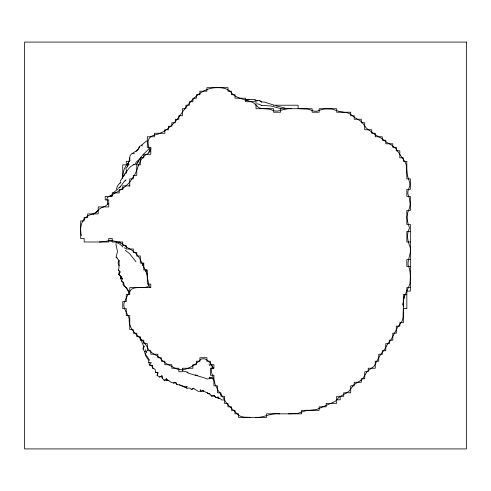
<?xml version="1.0" encoding="UTF-8"?>
<svg xmlns="http://www.w3.org/2000/svg" width="491" height="491" viewBox="0 0 491 491"><rect width="100%" height="100%" fill="white"/><g stroke="black" fill="none" stroke-linecap="round" stroke-linejoin="round"><path stroke-width="0.74" d="M403.32 309.551L403.062 317.554L402.417 320.322L400.938 323.004L397.563 327.319L391.112 339.619L387.632 344.025L384.913 348.874L379.672 356.006L373.989 366.36L367.274 371.319L363.064 378.125L361.266 380.114L353.913 384.662L348.8 391.456L338.772 397.44L335.255 401.429L316.67 409.519L305.801 410.74L297.46 413.434L288.512 413.845M403.32 306.832C402 298.332 407.211 291.353 409.899 283.786C410.611 277.525 410.807 270.879 408.064 265.042C407.512 258.904 411.832 253.147 410.046 246.777C407.401 240.67 406.407 234.244 409.476 228.045L407.763 222.362L406.959 217.384L407.751 212.56L409.752 207.196L410.151 204.084L409.457 198.683L407.825 193.742L408.003 190.95L409.782 185.929L409.782 182.793L407.217 174.937L406.131 164.35L404.701 161.318L395.82 148.595L391.339 144.863L386.466 142.206L382.311 138.885L375.664 134.982L368.532 129.839L366.421 128.176L361.56 121.688L354.6 117.435L350.328 114.115L347.696 112.905L339.189 111.42L331.848 109.027L325.337 108.867L322.378 109.34L316.836 111.212L313.915 111.089L307.851 109.063L299.706 108.72M143.268 265.932L143.304 263.71L142.678 265.349M143.028 348.984L144.047 346.1L143.028 348.984L144.501 351.458L145.643 355.791L148.435 360.007L149.417 364.954L151.737 365.807L152.664 368.115L155.181 369.361L155.487 372.233L157.801 372.89L157.083 375.357L159.514 377.027L161.834 376.401L161.956 375.781L159.514 377.027M81.445 235.754C79.407 228.536 81.083 219.894 87.975 215.856C91.136 213.892 95.383 214.039 97.807 210.897C99.851 207.049 104.816 207.515 107.443 204.391L107.584 201.666L106.878 199.045L107.474 197.394C116.692 192.061 127.218 187.409 132.699 177.803C138.757 170.328 138.008 157.783 148.208 153.517L150.995 148.699M116.201 241.652L116.011 244.53L117.545 251.822M122.732 189.581L122.897 187.74M117.281 252.264L116.128 257.088L119.19 260.782L118.969 267.767L118.276 270.062L120.166 271.971L118.693 274.481L122.615 278.391L121.572 281.018L123.75 283.172L124.333 286.161L125.794 287.364L129.385 293.059M120.982 276.384L120.761 278.569L121.572 281.018L122.725 281.687M403.357 301.265L404.535 294.741M126.31 173.274L126.58 171.236L125.899 168.45L128.851 164.497L128.439 162.11L130.06 160.158M121.056 276.47L120.761 278.569L122.615 278.391M402.884 304.659L403.086 303.266M127.273 166.885L128.439 162.11M99.317 241.977L104.81 241.609L110.763 240.142L119.307 242.462L121.995 243.659L126.494 247.09L131.33 249.827L136.019 253.516L139.567 258.156L146.514 272.646L148.994 285.492L147.797 286.762C142.58 288.481 136.756 286.468 131.735 288.99C128.182 292.931 126.365 298.092 124.106 302.824C122.609 308.735 127.93 313.393 129.182 318.886C128.298 332.241 142.476 337.127 147.546 347.671C150.117 353.747 157.482 354.631 161.367 359.522C164.749 363.383 169.567 365.292 174.01 367.593C183.775 373.743 194.319 365.433 201.42 358.97L204.526 358.792L207.392 360.222L211.603 364.555L212.216 367.151L211.271 371.491L215.224 384.668L217.979 390.314L222.945 397.151L227.112 404.019L238.638 415.331L241.449 416.65L244.315 417.166L250.103 417.35M127.212 166.283L129.127 161.048L130.158 155.487C132.742 151.75 138.646 151.474 139.512 146.514C142.525 145.127 144.188 142.353 146.981 140.813M119.393 271.609L118.693 274.481L120.541 275.451M116.477 189.305C116.827 186.746 118.227 184.346 120.363 182.873M145.882 271.996L146.416 269.989M122.394 178.423C122.934 172.881 123.935 167.05 128.292 163.055M125.162 173.912L126.512 170.328M111.138 196.848L112.507 194.504M157.083 375.357L157.893 373.258M123.769 175.968L124.904 173.489M139.512 146.514L138.118 149.356L136.038 151.504M120.007 183.106L120.694 181.83M136.05 164.884L142.335 155.316L149.239 148.644M126.279 172.231C128.169 168.873 130.956 165.504 134.687 164.27M120.289 180.995L124.579 174.465M119.638 187.611L124.125 181.633L126.003 179.909L125.131 180.915M145.189 349.721L146.637 351.9L145.275 353.839L149.718 360.388M145.428 270.793L146.201 269.811M137.014 163.288L138.29 161.723M140.371 158.335L136.173 162.14L135.062 164.528L133.669 164.73M151.737 365.807L152.228 365.329L152.664 368.115L153.886 368.268M112.881 193.086L117.938 188.974M98.261 210.4L93.462 214.309M107.443 204.391L108.928 203.342M118.325 188.182L120.356 186.813M161.834 376.401L162.22 378.107L164.135 380.249L166.381 378.8C169.137 380.985 172.102 384.066 175.968 382.649L176.975 384.49L182.449 385.723L186.954 388.234L189.354 387.958L191.57 389.394L193.718 388.553L198.149 391.333L203.569 390.983L202.58 390.676L200.929 391.382L200.205 389.48M191.57 389.394L193.927 388.142M224.264 399.883L221.871 400.036L220.128 398.532L215.819 397.465L214.137 395.237L211.627 396.096L209.78 394.058L202.58 390.676M254.768 99.79L257.149 100.913C253.442 98.538 249.011 99.317 245.034 100.268M119.19 260.782L118.46 261.022L118.092 263.372L119.178 265.809M187.249 386.325L184.837 387.049L182.953 386.693L179.381 384.613M209.945 378.34L209.203 377.18L212.493 377.923L207.177 379.052C200.629 376.18 193.54 375.253 186.967 372.552M245.899 100.066L249.054 99.323M173.292 383.017L174.606 382.753M148.509 152.05L150.344 151.762M256.652 100.704L259.42 100.502L261.593 101.987L259.42 100.502M109.984 195.811L112.071 195.713M305.482 410.323L308.735 410.243M255.633 417.35C263.955 418.044 271.192 412.409 279.625 413.845M291.752 108.72C284.412 107.523 277.538 113.918 270.609 109.395C266.932 108.486 263.066 109.045 259.426 107.946C256.541 106.608 255.246 103.497 252.319 102.226C245.322 99.299 236.803 98.863 231.488 92.959C227.382 87.551 220.342 87.33 214.168 87.76C197.167 89.828 186.961 105.927 177.711 118.644C171.377 126.383 164.074 133.129 154.137 135.154C145.901 137.363 147.859 144.673 149.73 150.688M219.434 398.305L218.133 398.305L218.348 396.906L215.819 397.465L214.242 396.114L211.627 396.096L211.093 394.973M273.555 105.215L298.105 105.215L298.105 108.72M129.065 161.33L126.255 161.33L126.255 164.835L122.75 164.835L122.75 177.46M410.335 231.47L406.83 231.47L406.83 241.995L410.335 241.995M410.335 259.53L406.83 259.53L406.83 266.545L410.335 266.545M410.335 287.585L406.83 287.585L406.83 308.63L403.32 308.63M406.83 291.095L410.335 291.095L410.335 224.455L406.83 224.455L406.83 210.43L410.335 210.43L410.335 196.4L406.83 196.4L406.83 189.385L410.335 189.385L410.335 178.865L406.83 178.865L406.83 161.33L403.32 161.33L403.32 157.82L399.815 157.82L399.815 150.805L396.305 150.805L396.305 147.3L392.8 147.3L392.8 143.795L385.785 143.795L385.785 140.285L382.28 140.285L382.28 136.78L375.265 136.78L375.265 133.27L371.755 133.27L371.755 129.765L364.745 129.765L364.745 122.75L361.235 122.75L361.235 119.245L354.22 119.245L354.22 115.735L350.715 115.735L350.715 112.23L336.685 112.23L336.685 108.72L319.15 108.72L319.15 112.23L312.135 112.23L312.135 108.72L280.57 108.72L280.57 112.23L273.555 112.23L273.555 108.72L256.02 108.72L256.02 101.705L245.5 101.705L245.5 98.2L234.98 98.2L234.98 94.695L231.47 94.695L231.47 91.185L227.965 91.185L227.965 87.68L206.92 87.68L206.92 91.185L199.905 91.185L199.905 94.695L196.4 94.695L196.4 98.2L192.895 98.2L192.895 101.705L189.385 101.705L189.385 105.215L185.88 105.215L185.88 108.72L182.37 108.72L182.37 115.735L178.865 115.735L178.865 119.245L175.355 119.245L175.355 122.75L171.85 122.75L171.85 126.255L168.345 126.255L168.345 129.765L164.835 129.765L164.835 133.27L154.315 133.27L154.315 136.78L147.3 136.78L147.3 147.3L150.805 147.3L150.805 154.315L143.795 154.315L143.795 157.82L140.285 157.82L140.285 164.835L136.78 164.835L136.78 175.355L133.27 175.355L133.27 178.865L129.765 178.865L129.765 185.88L122.75 185.88L122.75 189.385L119.245 189.385L119.245 192.895L112.23 192.895L112.23 196.4L105.215 196.4L105.215 199.905L108.72 199.905L108.72 206.92L98.2 206.92L98.2 213.935L87.68 213.935L87.68 217.445L84.17 217.445L84.17 220.95L80.665 220.95L80.665 238.485L84.17 238.485L84.17 241.995L108.72 241.995L108.72 238.485L112.23 238.485L112.23 241.995L122.75 241.995L122.75 245.5L126.255 245.5L126.255 249.005L133.27 249.005L133.27 252.515L136.78 252.515L136.78 256.02L140.285 256.02L140.285 263.035L143.795 263.035L143.795 270.05L147.3 270.05L147.3 284.08L150.805 284.08L150.805 287.585L129.765 287.585L129.765 294.6L126.255 294.6L126.255 301.615L122.75 301.615L122.75 308.63L126.255 308.63L126.255 315.645L129.765 315.645L129.765 329.67L133.27 329.67L133.27 333.18L136.78 333.18L136.78 336.685L140.285 336.685L140.285 340.195L143.795 340.195L143.795 343.7L147.3 343.7L147.3 350.715L150.805 350.715L150.805 354.22L157.82 354.22L157.82 357.73L161.33 357.73L161.33 361.235L164.835 361.235L164.835 364.745L171.85 364.745L171.85 368.25L178.865 368.25L178.865 371.755L182.37 371.755L182.37 368.25L192.895 368.25L192.895 364.745L196.4 364.745L196.4 361.235L199.905 361.235L199.905 357.73L206.92 357.73L206.92 361.235L210.43 361.235L210.43 364.745L213.935 364.745L213.935 368.25L210.43 368.25L210.43 375.265L213.935 375.265L213.935 385.785L217.445 385.785L217.445 392.8L220.95 392.8L220.95 396.305L224.455 396.305L224.455 403.32L227.965 403.32L227.965 406.83L231.47 406.83L231.47 410.335L234.98 410.335L234.98 413.845L238.485 413.845L238.485 417.35L266.545 417.35L266.545 413.845L301.615 413.845L301.615 410.335L319.15 410.335L319.15 406.83L326.165 406.83L326.165 403.32L336.685 403.32L336.685 396.305L343.7 396.305L343.7 392.8L350.715 392.8L350.715 385.785L354.22 385.785L354.22 382.28L361.235 382.28L361.235 378.77L364.745 378.77L364.745 371.755L368.25 371.755L368.25 368.25L375.265 368.25L375.265 361.235L378.77 361.235L378.77 354.22L382.28 354.22L382.28 350.715L385.785 350.715L385.785 343.7L389.295 343.7L389.295 340.195L392.8 340.195L392.8 333.18L396.305 333.18L396.305 326.165L399.815 326.165L399.815 322.655L403.32 322.655L403.32 294.6L406.83 294.6M336.685 399.815L340.195 399.815L340.195 396.305M132.085 153.665L134.35 153.671M168.916 380.372L166.854 380.329L166.381 378.8M164.135 380.249L168.444 380.372M209.939 393.825L208.092 393.745L207.202 392.696M175.968 382.649L175.269 382.618L176.975 384.49M261.372 101.883L264.189 102.03L273.604 105.019M148.718 362.481L151.314 362.653L149.417 364.954L152.228 365.329M261.052 105.399L271.296 106.019L281.061 108.744M284.976 108.02L275.789 105.823M155.487 372.233L158.163 372.552M109.033 240.952L111.899 241.302M144.501 351.458L146.637 351.9M257.198 103.822L259.702 104.399L261.856 105.565M188.114 372.227L183.444 371.264L182.284 369.876M195.093 374.817L197.677 375.615M124.211 247.789L125.622 248.403M117.539 243.045L120.031 244.273L122.946 246.961M127.77 163.92L128.851 164.497M150.737 287.763L149.485 287.051L148.994 285.492M125.254 250.318L129.587 253.632L136.019 261.832M119.104 241.811L120.774 243.002M116.128 257.088L117.214 257.928M211.689 377.99L213.818 379.696L212.934 378.512M212.216 367.151L213.671 368.465M146.502 273.352L147.527 274.371M118.276 270.062L120.166 271.971M186.04 387.012L186.954 388.234M129.096 184.972L129.784 186.138M129.243 292.298L126.764 287.83L124.333 286.161L122.977 284.369L123.302 282.018L123.75 283.172M208.963 363.972L210.025 366.004M141.764 144.962L142.341 146.097M143.998 347.112L140.033 337.79M211.603 364.555L213.02 367.919M214.137 395.237L214.242 396.114M161.956 375.781L162.22 378.107M129.765 157.82L129.765 160.625M466.45 42.085L24.55 42.085L24.55 448.915L466.45 448.915L466.45 42.085"/></g></svg>
